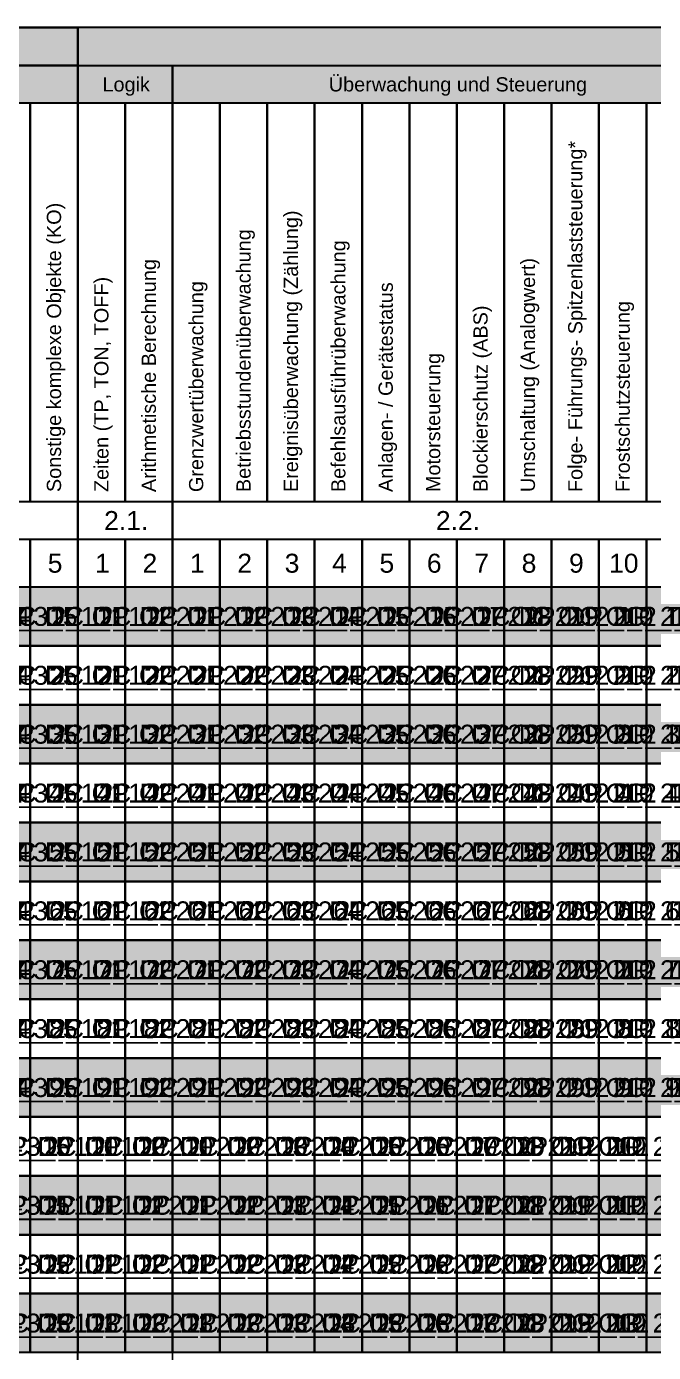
# Model space of a CAD drawing. Header units: millimetres. Extents: x -5 to 464, y 0 to 229.
# Drawn here: x 163.5 to 229.7, y 80.6 to 220.5 of the extents above; entities that cross this region are included whole.
import ezdxf
from ezdxf.enums import TextEntityAlignment as Align

# ---------------------------------------------------------------- set-up
doc = ezdxf.new("R2010")
doc.units = ezdxf.units.MM
doc.header["$LTSCALE"] = 100
doc.styles.get("Standard").update_dxf_attribs({"font": 'arial.ttf'})

msp = doc.modelspace()

# ---------------------------------------------------------------- hatches: boundary and pattern name
at = {"transparency": 33554687}
h = msp.add_hatch(color=254, dxfattribs=at)
h.paths.add_polyline_path([(403.93, 212.38), (463.93, 212.38), (463.93, 220.38), (403.93, 220.38), (403.93, 216.38)])
h.paths.add_polyline_path([(403.93, 212.38), (403.93, 216.38), (373.93, 216.38), (373.93, 212.38)])
h.paths.add_polyline_path([(373.93, 212.38), (373.93, 216.38), (353.93, 216.38), (353.93, 212.38)])
h.paths.add_polyline_path([(353.93, 212.38), (353.93, 216.38), (328.93, 216.38), (328.93, 212.38)])
h.paths.add_polyline_path([(328.93, 212.38), (328.93, 216.38), (308.93, 216.38), (308.93, 212.38)])
h.paths.add_polyline_path([(308.93, 212.38), (308.93, 216.38), (283.93, 216.38), (283.93, 212.38)])
h.paths.add_polyline_path([(283.93, 212.38), (283.93, 216.38), (238.93, 216.38), (238.93, 212.38)])
h.paths.add_polyline_path([(238.93, 212.38), (238.93, 216.38), (178.93, 216.38), (178.93, 212.38)])
h.paths.add_polyline_path([(178.93, 212.38), (178.93, 216.38), (168.93, 216.38), (168.93, 212.38)])
h.paths.add_polyline_path([(168.93, 212.38), (168.93, 216.38), (143.93, 216.38), (143.93, 212.38)])
h.paths.add_polyline_path([(143.93, 212.38), (143.93, 216.38), (133.93, 216.38), (133.93, 212.38)])
h.paths.add_polyline_path([(133.93, 212.38), (133.93, 216.38), (113.93, 216.38), (113.93, 212.38)])
h.paths.add_polyline_path([(113.93, 212.38), (113.93, 216.38), (87.93, 216.38), (87.93, 212.38)])
h.paths.add_polyline_path([(87.93, 212.38), (87.93, 216.38), (87.93, 220.38), (17.78, 220.38), (17.78, 212.38)])
h.paths.add_polyline_path([(17.78, 212.38), (17.78, 220.38), (0, 220.38), (0, 212.38)])
h.paths.add_polyline_path([(87.93, 216.38), (113.93, 216.38), (113.93, 220.38), (87.93, 220.38)])
h.paths.add_polyline_path([(143.93, 216.38), (168.93, 216.38), (168.93, 220.38), (113.93, 220.38), (113.93, 216.38), (133.93, 216.38)])
h.paths.add_polyline_path([(353.93, 216.38), (373.93, 216.38), (373.93, 220.38), (168.93, 220.38), (168.93, 216.38), (178.93, 216.38), (238.93, 216.38), (283.93, 216.38), (308.93, 216.38), (328.93, 216.38)])
h.paths.add_polyline_path([(373.93, 216.38), (403.93, 216.38), (403.93, 220.38), (373.93, 220.38)])
at = {"transparency": 33554483}
for points in [[(463.93, 161.38), (0, 161.38), (0, 155.17), (463.93, 155.17)], [(463.93, 148.96), (0, 148.96), (0, 142.75), (463.93, 142.75)], [(463.93, 136.54), (0, 136.54), (0, 130.33), (463.93, 130.33)], [(463.93, 124.12), (0, 124.12), (0, 117.91), (463.93, 117.91)], [(463.93, 111.7), (0, 111.7), (0, 105.49), (463.93, 105.49)], [(463.93, 99.28), (0, 99.28), (0, 93.07), (463.93, 93.07)], [(463.93, 86.86), (0, 86.86), (0, 80.65), (463.93, 80.65)]]:
    msp.add_hatch(color=141, dxfattribs=at).paths.add_polyline_path(points)

# ---------------------------------------------------------------- linework, layer by layer
at = {"const_width": 0.2}
msp.add_lwpolyline([(0, 220.38), (463.93, 220.38), (463.93, 0), (0, 0)], close=True, dxfattribs=at)
for points in [[(113.93, 220.38), (168.93, 220.38), (168.93, 216.38), (113.93, 216.38)], [(168.93, 216.38), (373.93, 216.38), (373.93, 220.38), (168.93, 220.38)], [(168.93, 212.38), (143.93, 212.38), (143.93, 216.38), (168.93, 216.38)], [(178.93, 212.38), (168.93, 212.38), (168.93, 216.38), (178.93, 216.38)], [(238.93, 212.38), (178.93, 212.38), (178.93, 216.38), (238.93, 216.38)], [(158.93, 170.38), (163.93, 170.38), (163.93, 212.38), (158.93, 212.38)], [(163.93, 170.38), (168.93, 170.38), (168.93, 212.38), (163.93, 212.38)], [(168.93, 170.38), (173.93, 170.38), (173.93, 212.38), (168.93, 212.38)], [(173.93, 170.38), (178.93, 170.38), (178.93, 212.38), (173.93, 212.38)], [(178.93, 170.38), (183.93, 170.38), (183.93, 212.38), (178.93, 212.38)], [(183.93, 170.38), (188.93, 170.38), (188.93, 212.38), (183.93, 212.38)], [(188.93, 170.38), (193.93, 170.38), (193.93, 212.38), (188.93, 212.38)], [(193.93, 170.38), (198.93, 170.38), (198.93, 212.38), (193.93, 212.38)], [(198.93, 170.38), (203.93, 170.38), (203.93, 212.38), (198.93, 212.38)], [(203.93, 170.38), (208.93, 170.38), (208.93, 212.38), (203.93, 212.38)], [(208.93, 170.38), (213.93, 170.38), (213.93, 212.38), (208.93, 212.38)], [(213.93, 170.38), (218.93, 170.38), (218.93, 212.38), (213.93, 212.38)], [(218.93, 170.38), (223.93, 170.38), (223.93, 212.38), (218.93, 212.38)], [(223.93, 170.38), (228.93, 170.38), (228.93, 212.38), (223.93, 212.38)], [(228.93, 170.38), (233.93, 170.38), (233.93, 212.38), (228.93, 212.38)], [(168.93, 166.38), (143.93, 166.38), (143.93, 170.38), (168.93, 170.38)], [(178.93, 166.38), (168.93, 166.38), (168.93, 170.38), (178.93, 170.38)], [(238.93, 166.38), (178.93, 166.38), (178.93, 170.38), (238.93, 170.38)], [(158.93, 161.38), (163.93, 161.38), (163.93, 166.38), (158.93, 166.38)], [(163.93, 161.38), (168.93, 161.38), (168.93, 166.38), (163.93, 166.38)], [(168.93, 161.38), (173.93, 161.38), (173.93, 166.38), (168.93, 166.38)], [(173.93, 161.38), (178.93, 161.38), (178.93, 166.38), (173.93, 166.38)], [(178.93, 161.38), (183.93, 161.38), (183.93, 166.38), (178.93, 166.38)], [(183.93, 161.38), (188.93, 161.38), (188.93, 166.38), (183.93, 166.38)], [(188.93, 161.38), (193.93, 161.38), (193.93, 166.38), (188.93, 166.38)], [(193.93, 161.38), (198.93, 161.38), (198.93, 166.38), (193.93, 166.38)], [(198.93, 161.38), (203.93, 161.38), (203.93, 166.38), (198.93, 166.38)], [(203.93, 161.38), (208.93, 161.38), (208.93, 166.38), (203.93, 166.38)], [(208.93, 161.38), (213.93, 161.38), (213.93, 166.38), (208.93, 166.38)], [(213.93, 161.38), (218.93, 161.38), (218.93, 166.38), (213.93, 166.38)], [(218.93, 161.38), (223.93, 161.38), (223.93, 166.38), (218.93, 166.38)], [(223.93, 161.38), (228.93, 161.38), (228.93, 166.38), (223.93, 166.38)], [(228.93, 161.38), (233.93, 161.38), (233.93, 166.38), (228.93, 166.38)], [(158.93, 161.38), (163.93, 161.38), (163.93, 155.17), (158.93, 155.17)], [(163.93, 161.38), (168.93, 161.38), (168.93, 155.17), (163.93, 155.17)], [(168.93, 161.38), (173.93, 161.38), (173.93, 155.17), (168.93, 155.17)], [(173.93, 161.38), (178.93, 161.38), (178.93, 155.17), (173.93, 155.17)], [(178.93, 161.38), (183.93, 161.38), (183.93, 155.17), (178.93, 155.17)], [(183.93, 161.38), (188.93, 161.38), (188.93, 155.17), (183.93, 155.17)], [(188.93, 161.38), (193.93, 161.38), (193.93, 155.17), (188.93, 155.17)], [(193.93, 161.38), (198.93, 161.38), (198.93, 155.17), (193.93, 155.17)], [(198.93, 161.38), (203.93, 161.38), (203.93, 155.17), (198.93, 155.17)], [(203.93, 161.38), (208.93, 161.38), (208.93, 155.17), (203.93, 155.17)], [(208.93, 161.38), (213.93, 161.38), (213.93, 155.17), (208.93, 155.17)], [(213.93, 161.38), (218.93, 161.38), (218.93, 155.17), (213.93, 155.17)], [(218.93, 161.38), (223.93, 161.38), (223.93, 155.17), (218.93, 155.17)], [(223.93, 161.38), (228.93, 161.38), (228.93, 155.17), (223.93, 155.17)], [(228.93, 161.38), (233.93, 161.38), (233.93, 155.17), (228.93, 155.17)], [(158.93, 155.17), (163.93, 155.17), (163.93, 148.96), (158.93, 148.96)], [(163.93, 155.17), (168.93, 155.17), (168.93, 148.96), (163.93, 148.96)], [(168.93, 155.17), (173.93, 155.17), (173.93, 148.96), (168.93, 148.96)], [(173.93, 155.17), (178.93, 155.17), (178.93, 148.96), (173.93, 148.96)], [(178.93, 155.17), (183.93, 155.17), (183.93, 148.96), (178.93, 148.96)], [(183.93, 155.17), (188.93, 155.17), (188.93, 148.96), (183.93, 148.96)], [(188.93, 155.17), (193.93, 155.17), (193.93, 148.96), (188.93, 148.96)], [(193.93, 155.17), (198.93, 155.17), (198.93, 148.96), (193.93, 148.96)], [(198.93, 155.17), (203.93, 155.17), (203.93, 148.96), (198.93, 148.96)], [(203.93, 155.17), (208.93, 155.17), (208.93, 148.96), (203.93, 148.96)], [(208.93, 155.17), (213.93, 155.17), (213.93, 148.96), (208.93, 148.96)], [(213.93, 155.17), (218.93, 155.17), (218.93, 148.96), (213.93, 148.96)], [(218.93, 155.17), (223.93, 155.17), (223.93, 148.96), (218.93, 148.96)], [(223.93, 155.17), (228.93, 155.17), (228.93, 148.96), (223.93, 148.96)], [(228.93, 155.17), (233.93, 155.17), (233.93, 148.96), (228.93, 148.96)], [(158.93, 148.96), (163.93, 148.96), (163.93, 142.75), (158.93, 142.75)], [(163.93, 148.96), (168.93, 148.96), (168.93, 142.75), (163.93, 142.75)], [(168.93, 148.96), (173.93, 148.96), (173.93, 142.75), (168.93, 142.75)], [(173.93, 148.96), (178.93, 148.96), (178.93, 142.75), (173.93, 142.75)], [(178.93, 148.96), (183.93, 148.96), (183.93, 142.75), (178.93, 142.75)], [(183.93, 148.96), (188.93, 148.96), (188.93, 142.75), (183.93, 142.75)], [(188.93, 148.96), (193.93, 148.96), (193.93, 142.75), (188.93, 142.75)], [(193.93, 148.96), (198.93, 148.96), (198.93, 142.75), (193.93, 142.75)], [(198.93, 148.96), (203.93, 148.96), (203.93, 142.75), (198.93, 142.75)], [(203.93, 148.96), (208.93, 148.96), (208.93, 142.75), (203.93, 142.75)], [(208.93, 148.96), (213.93, 148.96), (213.93, 142.75), (208.93, 142.75)], [(213.93, 148.96), (218.93, 148.96), (218.93, 142.75), (213.93, 142.75)], [(218.93, 148.96), (223.93, 148.96), (223.93, 142.75), (218.93, 142.75)], [(223.93, 148.96), (228.93, 148.96), (228.93, 142.75), (223.93, 142.75)], [(228.93, 148.96), (233.93, 148.96), (233.93, 142.75), (228.93, 142.75)], [(158.93, 142.75), (163.93, 142.75), (163.93, 136.54), (158.93, 136.54)], [(163.93, 142.75), (168.93, 142.75), (168.93, 136.54), (163.93, 136.54)], [(168.93, 142.75), (173.93, 142.75), (173.93, 136.54), (168.93, 136.54)], [(173.93, 142.75), (178.93, 142.75), (178.93, 136.54), (173.93, 136.54)], [(178.93, 142.75), (183.93, 142.75), (183.93, 136.54), (178.93, 136.54)], [(183.93, 142.75), (188.93, 142.75), (188.93, 136.54), (183.93, 136.54)], [(188.93, 142.75), (193.93, 142.75), (193.93, 136.54), (188.93, 136.54)], [(193.93, 142.75), (198.93, 142.75), (198.93, 136.54), (193.93, 136.54)], [(198.93, 142.75), (203.93, 142.75), (203.93, 136.54), (198.93, 136.54)], [(203.93, 142.75), (208.93, 142.75), (208.93, 136.54), (203.93, 136.54)], [(208.93, 142.75), (213.93, 142.75), (213.93, 136.54), (208.93, 136.54)], [(213.93, 142.75), (218.93, 142.75), (218.93, 136.54), (213.93, 136.54)], [(218.93, 142.75), (223.93, 142.75), (223.93, 136.54), (218.93, 136.54)], [(223.93, 142.75), (228.93, 142.75), (228.93, 136.54), (223.93, 136.54)], [(228.93, 142.75), (233.93, 142.75), (233.93, 136.54), (228.93, 136.54)], [(158.93, 136.54), (163.93, 136.54), (163.93, 130.33), (158.93, 130.33)], [(163.93, 136.54), (168.93, 136.54), (168.93, 130.33), (163.93, 130.33)], [(168.93, 136.54), (173.93, 136.54), (173.93, 130.33), (168.93, 130.33)], [(173.93, 136.54), (178.93, 136.54), (178.93, 130.33), (173.93, 130.33)], [(178.93, 136.54), (183.93, 136.54), (183.93, 130.33), (178.93, 130.33)], [(183.93, 136.54), (188.93, 136.54), (188.93, 130.33), (183.93, 130.33)], [(188.93, 136.54), (193.93, 136.54), (193.93, 130.33), (188.93, 130.33)], [(193.93, 136.54), (198.93, 136.54), (198.93, 130.33), (193.93, 130.33)], [(198.93, 136.54), (203.93, 136.54), (203.93, 130.33), (198.93, 130.33)], [(203.93, 136.54), (208.93, 136.54), (208.93, 130.33), (203.93, 130.33)], [(208.93, 136.54), (213.93, 136.54), (213.93, 130.33), (208.93, 130.33)], [(213.93, 136.54), (218.93, 136.54), (218.93, 130.33), (213.93, 130.33)], [(218.93, 136.54), (223.93, 136.54), (223.93, 130.33), (218.93, 130.33)], [(223.93, 136.54), (228.93, 136.54), (228.93, 130.33), (223.93, 130.33)], [(228.93, 136.54), (233.93, 136.54), (233.93, 130.33), (228.93, 130.33)], [(158.93, 130.33), (163.93, 130.33), (163.93, 124.12), (158.93, 124.12)], [(163.93, 130.33), (168.93, 130.33), (168.93, 124.12), (163.93, 124.12)], [(168.93, 130.33), (173.93, 130.33), (173.93, 124.12), (168.93, 124.12)], [(173.93, 130.33), (178.93, 130.33), (178.93, 124.12), (173.93, 124.12)], [(178.93, 130.33), (183.93, 130.33), (183.93, 124.12), (178.93, 124.12)], [(183.93, 130.33), (188.93, 130.33), (188.93, 124.12), (183.93, 124.12)], [(188.93, 130.33), (193.93, 130.33), (193.93, 124.12), (188.93, 124.12)], [(193.93, 130.33), (198.93, 130.33), (198.93, 124.12), (193.93, 124.12)], [(198.93, 130.33), (203.93, 130.33), (203.93, 124.12), (198.93, 124.12)], [(203.93, 130.33), (208.93, 130.33), (208.93, 124.12), (203.93, 124.12)], [(208.93, 130.33), (213.93, 130.33), (213.93, 124.12), (208.93, 124.12)], [(213.93, 130.33), (218.93, 130.33), (218.93, 124.12), (213.93, 124.12)], [(218.93, 130.33), (223.93, 130.33), (223.93, 124.12), (218.93, 124.12)], [(223.93, 130.33), (228.93, 130.33), (228.93, 124.12), (223.93, 124.12)], [(228.93, 130.33), (233.93, 130.33), (233.93, 124.12), (228.93, 124.12)], [(158.93, 124.12), (163.93, 124.12), (163.93, 117.91), (158.93, 117.91)], [(163.93, 124.12), (168.93, 124.12), (168.93, 117.91), (163.93, 117.91)], [(168.93, 124.12), (173.93, 124.12), (173.93, 117.91), (168.93, 117.91)], [(173.93, 124.12), (178.93, 124.12), (178.93, 117.91), (173.93, 117.91)], [(178.93, 124.12), (183.93, 124.12), (183.93, 117.91), (178.93, 117.91)], [(183.93, 124.12), (188.93, 124.12), (188.93, 117.91), (183.93, 117.91)], [(188.93, 124.12), (193.93, 124.12), (193.93, 117.91), (188.93, 117.91)], [(193.93, 124.12), (198.93, 124.12), (198.93, 117.91), (193.93, 117.91)], [(198.93, 124.12), (203.93, 124.12), (203.93, 117.91), (198.93, 117.91)], [(203.93, 124.12), (208.93, 124.12), (208.93, 117.91), (203.93, 117.91)], [(208.93, 124.12), (213.93, 124.12), (213.93, 117.91), (208.93, 117.91)], [(213.93, 124.12), (218.93, 124.12), (218.93, 117.91), (213.93, 117.91)], [(218.93, 124.12), (223.93, 124.12), (223.93, 117.91), (218.93, 117.91)], [(223.93, 124.12), (228.93, 124.12), (228.93, 117.91), (223.93, 117.91)], [(228.93, 124.12), (233.93, 124.12), (233.93, 117.91), (228.93, 117.91)], [(158.93, 117.91), (163.93, 117.91), (163.93, 111.7), (158.93, 111.7)], [(163.93, 117.91), (168.93, 117.91), (168.93, 111.7), (163.93, 111.7)], [(168.93, 117.91), (173.93, 117.91), (173.93, 111.7), (168.93, 111.7)], [(173.93, 117.91), (178.93, 117.91), (178.93, 111.7), (173.93, 111.7)], [(178.93, 117.91), (183.93, 117.91), (183.93, 111.7), (178.93, 111.7)], [(183.93, 117.91), (188.93, 117.91), (188.93, 111.7), (183.93, 111.7)], [(188.93, 117.91), (193.93, 117.91), (193.93, 111.7), (188.93, 111.7)], [(193.93, 117.91), (198.93, 117.91), (198.93, 111.7), (193.93, 111.7)], [(198.93, 117.91), (203.93, 117.91), (203.93, 111.7), (198.93, 111.7)], [(203.93, 117.91), (208.93, 117.91), (208.93, 111.7), (203.93, 111.7)], [(208.93, 117.91), (213.93, 117.91), (213.93, 111.7), (208.93, 111.7)], [(213.93, 117.91), (218.93, 117.91), (218.93, 111.7), (213.93, 111.7)], [(218.93, 117.91), (223.93, 117.91), (223.93, 111.7), (218.93, 111.7)], [(223.93, 117.91), (228.93, 117.91), (228.93, 111.7), (223.93, 111.7)], [(228.93, 117.91), (233.93, 117.91), (233.93, 111.7), (228.93, 111.7)], [(158.93, 111.7), (163.93, 111.7), (163.93, 105.49), (158.93, 105.49)], [(163.93, 111.7), (168.93, 111.7), (168.93, 105.49), (163.93, 105.49)], [(168.93, 111.7), (173.93, 111.7), (173.93, 105.49), (168.93, 105.49)], [(173.93, 111.7), (178.93, 111.7), (178.93, 105.49), (173.93, 105.49)], [(178.93, 111.7), (183.93, 111.7), (183.93, 105.49), (178.93, 105.49)], [(183.93, 111.7), (188.93, 111.7), (188.93, 105.49), (183.93, 105.49)], [(188.93, 111.7), (193.93, 111.7), (193.93, 105.49), (188.93, 105.49)], [(193.93, 111.7), (198.93, 111.7), (198.93, 105.49), (193.93, 105.49)], [(198.93, 111.7), (203.93, 111.7), (203.93, 105.49), (198.93, 105.49)], [(203.93, 111.7), (208.93, 111.7), (208.93, 105.49), (203.93, 105.49)], [(208.93, 111.7), (213.93, 111.7), (213.93, 105.49), (208.93, 105.49)], [(213.93, 111.7), (218.93, 111.7), (218.93, 105.49), (213.93, 105.49)], [(218.93, 111.7), (223.93, 111.7), (223.93, 105.49), (218.93, 105.49)], [(223.93, 111.7), (228.93, 111.7), (228.93, 105.49), (223.93, 105.49)], [(228.93, 111.7), (233.93, 111.7), (233.93, 105.49), (228.93, 105.49)], [(158.93, 105.49), (163.93, 105.49), (163.93, 99.28), (158.93, 99.28)], [(163.93, 105.49), (168.93, 105.49), (168.93, 99.28), (163.93, 99.28)], [(168.93, 105.49), (173.93, 105.49), (173.93, 99.28), (168.93, 99.28)], [(173.93, 105.49), (178.93, 105.49), (178.93, 99.28), (173.93, 99.28)], [(178.93, 105.49), (183.93, 105.49), (183.93, 99.28), (178.93, 99.28)], [(183.93, 105.49), (188.93, 105.49), (188.93, 99.28), (183.93, 99.28)], [(188.93, 105.49), (193.93, 105.49), (193.93, 99.28), (188.93, 99.28)], [(193.93, 105.49), (198.93, 105.49), (198.93, 99.28), (193.93, 99.28)], [(198.93, 105.49), (203.93, 105.49), (203.93, 99.28), (198.93, 99.28)], [(203.93, 105.49), (208.93, 105.49), (208.93, 99.28), (203.93, 99.28)], [(208.93, 105.49), (213.93, 105.49), (213.93, 99.28), (208.93, 99.28)], [(213.93, 105.49), (218.93, 105.49), (218.93, 99.28), (213.93, 99.28)], [(218.93, 105.49), (223.93, 105.49), (223.93, 99.28), (218.93, 99.28)], [(223.93, 105.49), (228.93, 105.49), (228.93, 99.28), (223.93, 99.28)], [(228.93, 105.49), (233.93, 105.49), (233.93, 99.28), (228.93, 99.28)], [(158.93, 99.28), (163.93, 99.28), (163.93, 93.07), (158.93, 93.07)], [(163.93, 99.28), (168.93, 99.28), (168.93, 93.07), (163.93, 93.07)], [(168.93, 99.28), (173.93, 99.28), (173.93, 93.07), (168.93, 93.07)], [(173.93, 99.28), (178.93, 99.28), (178.93, 93.07), (173.93, 93.07)], [(178.93, 99.28), (183.93, 99.28), (183.93, 93.07), (178.93, 93.07)], [(183.93, 99.28), (188.93, 99.28), (188.93, 93.07), (183.93, 93.07)], [(188.93, 99.28), (193.93, 99.28), (193.93, 93.07), (188.93, 93.07)], [(193.93, 99.28), (198.93, 99.28), (198.93, 93.07), (193.93, 93.07)], [(198.93, 99.28), (203.93, 99.28), (203.93, 93.07), (198.93, 93.07)], [(203.93, 99.28), (208.93, 99.28), (208.93, 93.07), (203.93, 93.07)], [(208.93, 99.28), (213.93, 99.28), (213.93, 93.07), (208.93, 93.07)], [(213.93, 99.28), (218.93, 99.28), (218.93, 93.07), (213.93, 93.07)], [(218.93, 99.28), (223.93, 99.28), (223.93, 93.07), (218.93, 93.07)], [(223.93, 99.28), (228.93, 99.28), (228.93, 93.07), (223.93, 93.07)], [(228.93, 99.28), (233.93, 99.28), (233.93, 93.07), (228.93, 93.07)], [(158.93, 93.07), (163.93, 93.07), (163.93, 86.86), (158.93, 86.86)], [(163.93, 93.07), (168.93, 93.07), (168.93, 86.86), (163.93, 86.86)], [(168.93, 93.07), (173.93, 93.07), (173.93, 86.86), (168.93, 86.86)], [(173.93, 93.07), (178.93, 93.07), (178.93, 86.86), (173.93, 86.86)], [(178.93, 93.07), (183.93, 93.07), (183.93, 86.86), (178.93, 86.86)], [(183.93, 93.07), (188.93, 93.07), (188.93, 86.86), (183.93, 86.86)], [(188.93, 93.07), (193.93, 93.07), (193.93, 86.86), (188.93, 86.86)], [(193.93, 93.07), (198.93, 93.07), (198.93, 86.86), (193.93, 86.86)], [(198.93, 93.07), (203.93, 93.07), (203.93, 86.86), (198.93, 86.86)], [(203.93, 93.07), (208.93, 93.07), (208.93, 86.86), (203.93, 86.86)], [(208.93, 93.07), (213.93, 93.07), (213.93, 86.86), (208.93, 86.86)], [(213.93, 93.07), (218.93, 93.07), (218.93, 86.86), (213.93, 86.86)], [(218.93, 93.07), (223.93, 93.07), (223.93, 86.86), (218.93, 86.86)], [(223.93, 93.07), (228.93, 93.07), (228.93, 86.86), (223.93, 86.86)], [(228.93, 93.07), (233.93, 93.07), (233.93, 86.86), (228.93, 86.86)], [(158.93, 86.86), (163.93, 86.86), (163.93, 80.65), (158.93, 80.65)], [(163.93, 86.86), (168.93, 86.86), (168.93, 80.65), (163.93, 80.65)], [(168.93, 86.86), (173.93, 86.86), (173.93, 80.65), (168.93, 80.65)], [(173.93, 86.86), (178.93, 86.86), (178.93, 80.65), (173.93, 80.65)], [(178.93, 86.86), (183.93, 86.86), (183.93, 80.65), (178.93, 80.65)], [(183.93, 86.86), (188.93, 86.86), (188.93, 80.65), (183.93, 80.65)], [(188.93, 86.86), (193.93, 86.86), (193.93, 80.65), (188.93, 80.65)], [(193.93, 86.86), (198.93, 86.86), (198.93, 80.65), (193.93, 80.65)], [(198.93, 86.86), (203.93, 86.86), (203.93, 80.65), (198.93, 80.65)], [(203.93, 86.86), (208.93, 86.86), (208.93, 80.65), (203.93, 80.65)], [(208.93, 86.86), (213.93, 86.86), (213.93, 80.65), (208.93, 80.65)], [(213.93, 86.86), (218.93, 86.86), (218.93, 80.65), (213.93, 80.65)], [(218.93, 86.86), (223.93, 86.86), (223.93, 80.65), (218.93, 80.65)], [(223.93, 86.86), (228.93, 86.86), (228.93, 80.65), (223.93, 80.65)], [(228.93, 86.86), (233.93, 86.86), (233.93, 80.65), (228.93, 80.65)]]:
    msp.add_lwpolyline(points, close=True)
for points in [[(168.93, 220.38), (168.93, 0)], [(178.93, 216.38), (178.93, 0)]]:
    msp.add_lwpolyline(points, dxfattribs=at)

# ---------------------------------------------------------------- texts
for s, height, p in [('Überwachung und Steuerung', 1.5, (209.05, 214.38)), ('Logik', 1.5, (174.05, 214.38)), ('2.1.', 2, (174.05, 168.38)), ('2.2.', 2, (209.05, 168.38)), ('5', 2, (166.55, 163.88)), ('1', 2, (171.55, 163.88)), ('2', 2, (176.55, 163.88)), ('1', 2, (181.55, 163.88)), ('2', 2, (186.55, 163.88)), ('3', 2, (191.55, 163.88)), ('4', 2, (196.55, 163.88)), ('5', 2, (201.55, 163.88)), ('6', 2, (206.55, 163.88)), ('7', 2, (211.55, 163.88)), ('8', 2, (216.55, 163.88)), ('9', 2, (221.55, 163.88)), ('10', 2, (226.55, 163.88))]:
    msp.add_text(s, height=height).set_placement(p, align=Align.MIDDLE_CENTER)
for s, p in [('Folge- Führungs- Spitzenlaststeuerung*', (221.43, 171.38)), ('Sonstige komplexe Objekte (KO)', (166.43, 171.38)), ('Ereignisüberwachung (Zählung)', (191.43, 171.38)), ('Betriebsstundenüberwachung', (186.43, 171.38)), ('Befehlsausführüberwachung', (196.43, 171.38)), ('Arithmetische Berechnung', (176.43, 171.38)), ('Umschaltung (Analogwert)', (216.43, 171.38)), ('Zeiten (TP, TON, TOFF)', (171.43, 171.38)), ('Grenzwertüberwachung', (181.43, 171.38)), ('Anlagen- / Gerätestatus', (201.43, 171.38)), ('Blockierschutz (ABS)', (211.43, 171.38)), ('Frostschutzsteuerung', (226.43, 171.38)), ('Motorsteuerung', (206.43, 171.38))]:
    msp.add_text(s, height=1.5, rotation=90).set_placement(p, align=Align.MIDDLE_LEFT)
for tag, p in [('OC_1_3_3_DP_1', (156.43, 158.27)), ('OC_1_3_4_DP_1', (161.43, 158.27)), ('OC_1_3_5_DP_1', (166.43, 158.27)), ('OC_2_1_1_DP_1', (171.43, 158.27)), ('OC_2_1_2_DP_1', (176.43, 158.27)), ('OC_2_2_1_DP_1', (181.43, 158.27)), ('OC_2_2_2_DP_1', (186.43, 158.27)), ('OC_2_2_3_DP_1', (191.43, 158.27)), ('OC_2_2_4_DP_1', (196.43, 158.27)), ('OC_2_2_5_DP_1', (201.43, 158.27)), ('OC_2_2_6_DP_1', (206.43, 158.27)), ('OC_2_2_7_DP_1', (211.43, 158.27)), ('OC_2_2_8_DP_1', (216.43, 158.27)), ('OC_2_2_9_DP_1', (221.43, 158.27)), ('OC_2_2_10_DP_1', (226.43, 158.27)), ('OC_2_2_11_DP_1', (231.43, 158.27)), ('OC_2_2_12_DP_1', (236.43, 158.27)), ('OC_1_3_3_DP_2', (156.43, 152.06)), ('OC_1_3_4_DP_2', (161.43, 152.06)), ('OC_1_3_5_DP_2', (166.43, 152.06)), ('OC_2_1_1_DP_2', (171.43, 152.06)), ('OC_2_1_2_DP_2', (176.43, 152.06)), ('OC_2_2_1_DP_2', (181.43, 152.06)), ('OC_2_2_2_DP_2', (186.43, 152.06)), ('OC_2_2_3_DP_2', (191.43, 152.06)), ('OC_2_2_4_DP_2', (196.43, 152.06)), ('OC_2_2_5_DP_2', (201.43, 152.06)), ('OC_2_2_6_DP_2', (206.43, 152.06)), ('OC_2_2_7_DP_2', (211.43, 152.06)), ('OC_2_2_8_DP_2', (216.43, 152.06)), ('OC_2_2_9_DP_2', (221.43, 152.06)), ('OC_2_2_10_DP_2', (226.43, 152.06)), ('OC_2_2_11_DP_2', (231.43, 152.06)), ('OC_2_2_12_DP_2', (236.43, 152.06)), ('OC_1_3_3_DP_3', (156.43, 145.85)), ('OC_1_3_4_DP_3', (161.43, 145.85)), ('OC_1_3_5_DP_3', (166.43, 145.85)), ('OC_2_1_1_DP_3', (171.43, 145.85)), ('OC_2_1_2_DP_3', (176.43, 145.85)), ('OC_2_2_1_DP_3', (181.43, 145.85)), ('OC_2_2_2_DP_3', (186.43, 145.85)), ('OC_2_2_3_DP_3', (191.43, 145.85)), ('OC_2_2_4_DP_3', (196.43, 145.85)), ('OC_2_2_5_DP_3', (201.43, 145.85)), ('OC_2_2_6_DP_3', (206.43, 145.85)), ('OC_2_2_7_DP_3', (211.43, 145.85)), ('OC_2_2_8_DP_3', (216.43, 145.85)), ('OC_2_2_9_DP_3', (221.43, 145.85)), ('OC_2_2_10_DP_3', (226.43, 145.85)), ('OC_2_2_11_DP_3', (231.43, 145.85)), ('OC_2_2_12_DP_3', (236.43, 145.85)), ('OC_1_3_3_DP_4', (156.43, 139.64)), ('OC_1_3_4_DP_4', (161.43, 139.64)), ('OC_1_3_5_DP_4', (166.43, 139.64)), ('OC_2_1_1_DP_4', (171.43, 139.64)), ('OC_2_1_2_DP_4', (176.43, 139.64)), ('OC_2_2_1_DP_4', (181.43, 139.64)), ('OC_2_2_2_DP_4', (186.43, 139.64)), ('OC_2_2_3_DP_4', (191.43, 139.64)), ('OC_2_2_4_DP_4', (196.43, 139.64)), ('OC_2_2_5_DP_4', (201.43, 139.64)), ('OC_2_2_6_DP_4', (206.43, 139.64)), ('OC_2_2_7_DP_4', (211.43, 139.64)), ('OC_2_2_8_DP_4', (216.43, 139.64)), ('OC_2_2_9_DP_4', (221.43, 139.64)), ('OC_2_2_10_DP_4', (226.43, 139.64)), ('OC_2_2_11_DP_4', (231.43, 139.64)), ('OC_2_2_12_DP_4', (236.43, 139.64)), ('OC_1_3_3_DP_5', (156.43, 133.43)), ('OC_1_3_4_DP_5', (161.43, 133.43)), ('OC_1_3_5_DP_5', (166.43, 133.43)), ('OC_2_1_1_DP_5', (171.43, 133.43)), ('OC_2_1_2_DP_5', (176.43, 133.43)), ('OC_2_2_1_DP_5', (181.43, 133.43)), ('OC_2_2_2_DP_5', (186.43, 133.43)), ('OC_2_2_3_DP_5', (191.43, 133.43)), ('OC_2_2_4_DP_5', (196.43, 133.43)), ('OC_2_2_5_DP_5', (201.43, 133.43)), ('OC_2_2_6_DP_5', (206.43, 133.43)), ('OC_2_2_7_DP_5', (211.43, 133.43)), ('OC_2_2_8_DP_5', (216.43, 133.43)), ('OC_2_2_9_DP_5', (221.43, 133.43)), ('OC_2_2_10_DP_5', (226.43, 133.43)), ('OC_2_2_11_DP_5', (231.43, 133.43)), ('OC_2_2_12_DP_5', (236.43, 133.43)), ('OC_1_3_3_DP_6', (156.43, 127.22)), ('OC_1_3_4_DP_6', (161.43, 127.22)), ('OC_1_3_5_DP_6', (166.43, 127.22)), ('OC_2_1_1_DP_6', (171.43, 127.22)), ('OC_2_1_2_DP_6', (176.43, 127.22)), ('OC_2_2_1_DP_6', (181.43, 127.22)), ('OC_2_2_2_DP_6', (186.43, 127.22)), ('OC_2_2_3_DP_6', (191.43, 127.22)), ('OC_2_2_4_DP_6', (196.43, 127.22)), ('OC_2_2_5_DP_6', (201.43, 127.22)), ('OC_2_2_6_DP_6', (206.43, 127.22)), ('OC_2_2_7_DP_6', (211.43, 127.22)), ('OC_2_2_8_DP_6', (216.43, 127.22)), ('OC_2_2_9_DP_6', (221.43, 127.22)), ('OC_2_2_10_DP_6', (226.43, 127.22)), ('OC_2_2_11_DP_6', (231.43, 127.22)), ('OC_2_2_12_DP_6', (236.43, 127.22)), ('OC_1_3_3_DP_7', (156.43, 121.01)), ('OC_1_3_4_DP_7', (161.43, 121.01)), ('OC_1_3_5_DP_7', (166.43, 121.01)), ('OC_2_1_1_DP_7', (171.43, 121.01)), ('OC_2_1_2_DP_7', (176.43, 121.01)), ('OC_2_2_1_DP_7', (181.43, 121.01)), ('OC_2_2_2_DP_7', (186.43, 121.01)), ('OC_2_2_3_DP_7', (191.43, 121.01)), ('OC_2_2_4_DP_7', (196.43, 121.01)), ('OC_2_2_5_DP_7', (201.43, 121.01)), ('OC_2_2_6_DP_7', (206.43, 121.01)), ('OC_2_2_7_DP_7', (211.43, 121.01)), ('OC_2_2_8_DP_7', (216.43, 121.01)), ('OC_2_2_9_DP_7', (221.43, 121.01)), ('OC_2_2_10_DP_7', (226.43, 121.01)), ('OC_2_2_11_DP_7', (231.43, 121.01)), ('OC_2_2_12_DP_7', (236.43, 121.01)), ('OC_1_3_3_DP_8', (156.43, 114.8)), ('OC_1_3_4_DP_8', (161.43, 114.8)), ('OC_1_3_5_DP_8', (166.43, 114.8)), ('OC_2_1_1_DP_8', (171.43, 114.8)), ('OC_2_1_2_DP_8', (176.43, 114.8)), ('OC_2_2_1_DP_8', (181.43, 114.8)), ('OC_2_2_2_DP_8', (186.43, 114.8)), ('OC_2_2_3_DP_8', (191.43, 114.8)), ('OC_2_2_4_DP_8', (196.43, 114.8)), ('OC_2_2_5_DP_8', (201.43, 114.8)), ('OC_2_2_6_DP_8', (206.43, 114.8)), ('OC_2_2_7_DP_8', (211.43, 114.8)), ('OC_2_2_8_DP_8', (216.43, 114.8)), ('OC_2_2_9_DP_8', (221.43, 114.8)), ('OC_2_2_10_DP_8', (226.43, 114.8)), ('OC_2_2_11_DP_8', (231.43, 114.8)), ('OC_2_2_12_DP_8', (236.43, 114.8)), ('OC_1_3_3_DP_9', (156.43, 108.59)), ('OC_1_3_4_DP_9', (161.43, 108.59)), ('OC_1_3_5_DP_9', (166.43, 108.59)), ('OC_2_1_1_DP_9', (171.43, 108.59)), ('OC_2_1_2_DP_9', (176.43, 108.59)), ('OC_2_2_1_DP_9', (181.43, 108.59)), ('OC_2_2_2_DP_9', (186.43, 108.59)), ('OC_2_2_3_DP_9', (191.43, 108.59)), ('OC_2_2_4_DP_9', (196.43, 108.59)), ('OC_2_2_5_DP_9', (201.43, 108.59)), ('OC_2_2_6_DP_9', (206.43, 108.59)), ('OC_2_2_7_DP_9', (211.43, 108.59)), ('OC_2_2_8_DP_9', (216.43, 108.59)), ('OC_2_2_9_DP_9', (221.43, 108.59)), ('OC_2_2_10_DP_9', (226.43, 108.59)), ('OC_2_2_11_DP_9', (231.43, 108.59)), ('OC_2_2_12_DP_9', (236.43, 108.59)), ('OC_1_3_3_DP_10', (156.43, 102.38)), ('OC_1_3_4_DP_10', (161.43, 102.38)), ('OC_1_3_5_DP_10', (166.43, 102.38)), ('OC_2_1_1_DP_10', (171.43, 102.38)), ('OC_2_1_2_DP_10', (176.43, 102.38)), ('OC_2_2_1_DP_10', (181.43, 102.38)), ('OC_2_2_2_DP_10', (186.43, 102.38)), ('OC_2_2_3_DP_10', (191.43, 102.38)), ('OC_2_2_4_DP_10', (196.43, 102.38)), ('OC_2_2_5_DP_10', (201.43, 102.38)), ('OC_2_2_6_DP_10', (206.43, 102.38)), ('OC_2_2_7_DP_10', (211.43, 102.38)), ('OC_2_2_8_DP_10', (216.43, 102.38)), ('OC_2_2_9_DP_10', (221.43, 102.38)), ('OC_2_2_10_DP_10', (226.43, 102.38)), ('OC_2_2_11_DP_10', (231.43, 102.38)), ('OC_2_2_12_DP_10', (236.43, 102.38)), ('OC_1_3_3_DP_11', (156.43, 96.17)), ('OC_1_3_4_DP_11', (161.43, 96.17)), ('OC_1_3_5_DP_11', (166.43, 96.17)), ('OC_2_1_1_DP_11', (171.43, 96.17)), ('OC_2_1_2_DP_11', (176.43, 96.17)), ('OC_2_2_1_DP_11', (181.43, 96.17)), ('OC_2_2_2_DP_11', (186.43, 96.17)), ('OC_2_2_3_DP_11', (191.43, 96.17)), ('OC_2_2_4_DP_11', (196.43, 96.17)), ('OC_2_2_5_DP_11', (201.43, 96.17)), ('OC_2_2_6_DP_11', (206.43, 96.17)), ('OC_2_2_7_DP_11', (211.43, 96.17)), ('OC_2_2_8_DP_11', (216.43, 96.17)), ('OC_2_2_9_DP_11', (221.43, 96.17)), ('OC_2_2_10_DP_11', (226.43, 96.17)), ('OC_2_2_11_DP_11', (231.43, 96.17)), ('OC_2_2_12_DP_11', (236.43, 96.17)), ('OC_1_3_3_DP_12', (156.43, 89.96)), ('OC_1_3_4_DP_12', (161.43, 89.96)), ('OC_1_3_5_DP_12', (166.43, 89.96)), ('OC_2_1_1_DP_12', (171.43, 89.96)), ('OC_2_1_2_DP_12', (176.43, 89.96)), ('OC_2_2_1_DP_12', (181.43, 89.96)), ('OC_2_2_2_DP_12', (186.43, 89.96)), ('OC_2_2_3_DP_12', (191.43, 89.96)), ('OC_2_2_4_DP_12', (196.43, 89.96)), ('OC_2_2_5_DP_12', (201.43, 89.96)), ('OC_2_2_6_DP_12', (206.43, 89.96)), ('OC_2_2_7_DP_12', (211.43, 89.96)), ('OC_2_2_8_DP_12', (216.43, 89.96)), ('OC_2_2_9_DP_12', (221.43, 89.96)), ('OC_2_2_10_DP_12', (226.43, 89.96)), ('OC_2_2_11_DP_12', (231.43, 89.96)), ('OC_2_2_12_DP_12', (236.43, 89.96)), ('OC_1_3_3_DP_13', (156.43, 83.75)), ('OC_1_3_4_DP_13', (161.43, 83.75)), ('OC_1_3_5_DP_13', (166.43, 83.75)), ('OC_2_1_1_DP_13', (171.43, 83.75)), ('OC_2_1_2_DP_13', (176.43, 83.75)), ('OC_2_2_1_DP_13', (181.43, 83.75)), ('OC_2_2_2_DP_13', (186.43, 83.75)), ('OC_2_2_3_DP_13', (191.43, 83.75)), ('OC_2_2_4_DP_13', (196.43, 83.75)), ('OC_2_2_5_DP_13', (201.43, 83.75)), ('OC_2_2_6_DP_13', (206.43, 83.75)), ('OC_2_2_7_DP_13', (211.43, 83.75)), ('OC_2_2_8_DP_13', (216.43, 83.75)), ('OC_2_2_9_DP_13', (221.43, 83.75)), ('OC_2_2_10_DP_13', (226.43, 83.75)), ('OC_2_2_11_DP_13', (231.43, 83.75)), ('OC_2_2_12_DP_13', (236.43, 83.75))]:
    msp.add_attdef(tag, text='', height=2).set_placement(p, align=Align.MIDDLE_CENTER)

doc.saveas('drawing.dxf')
